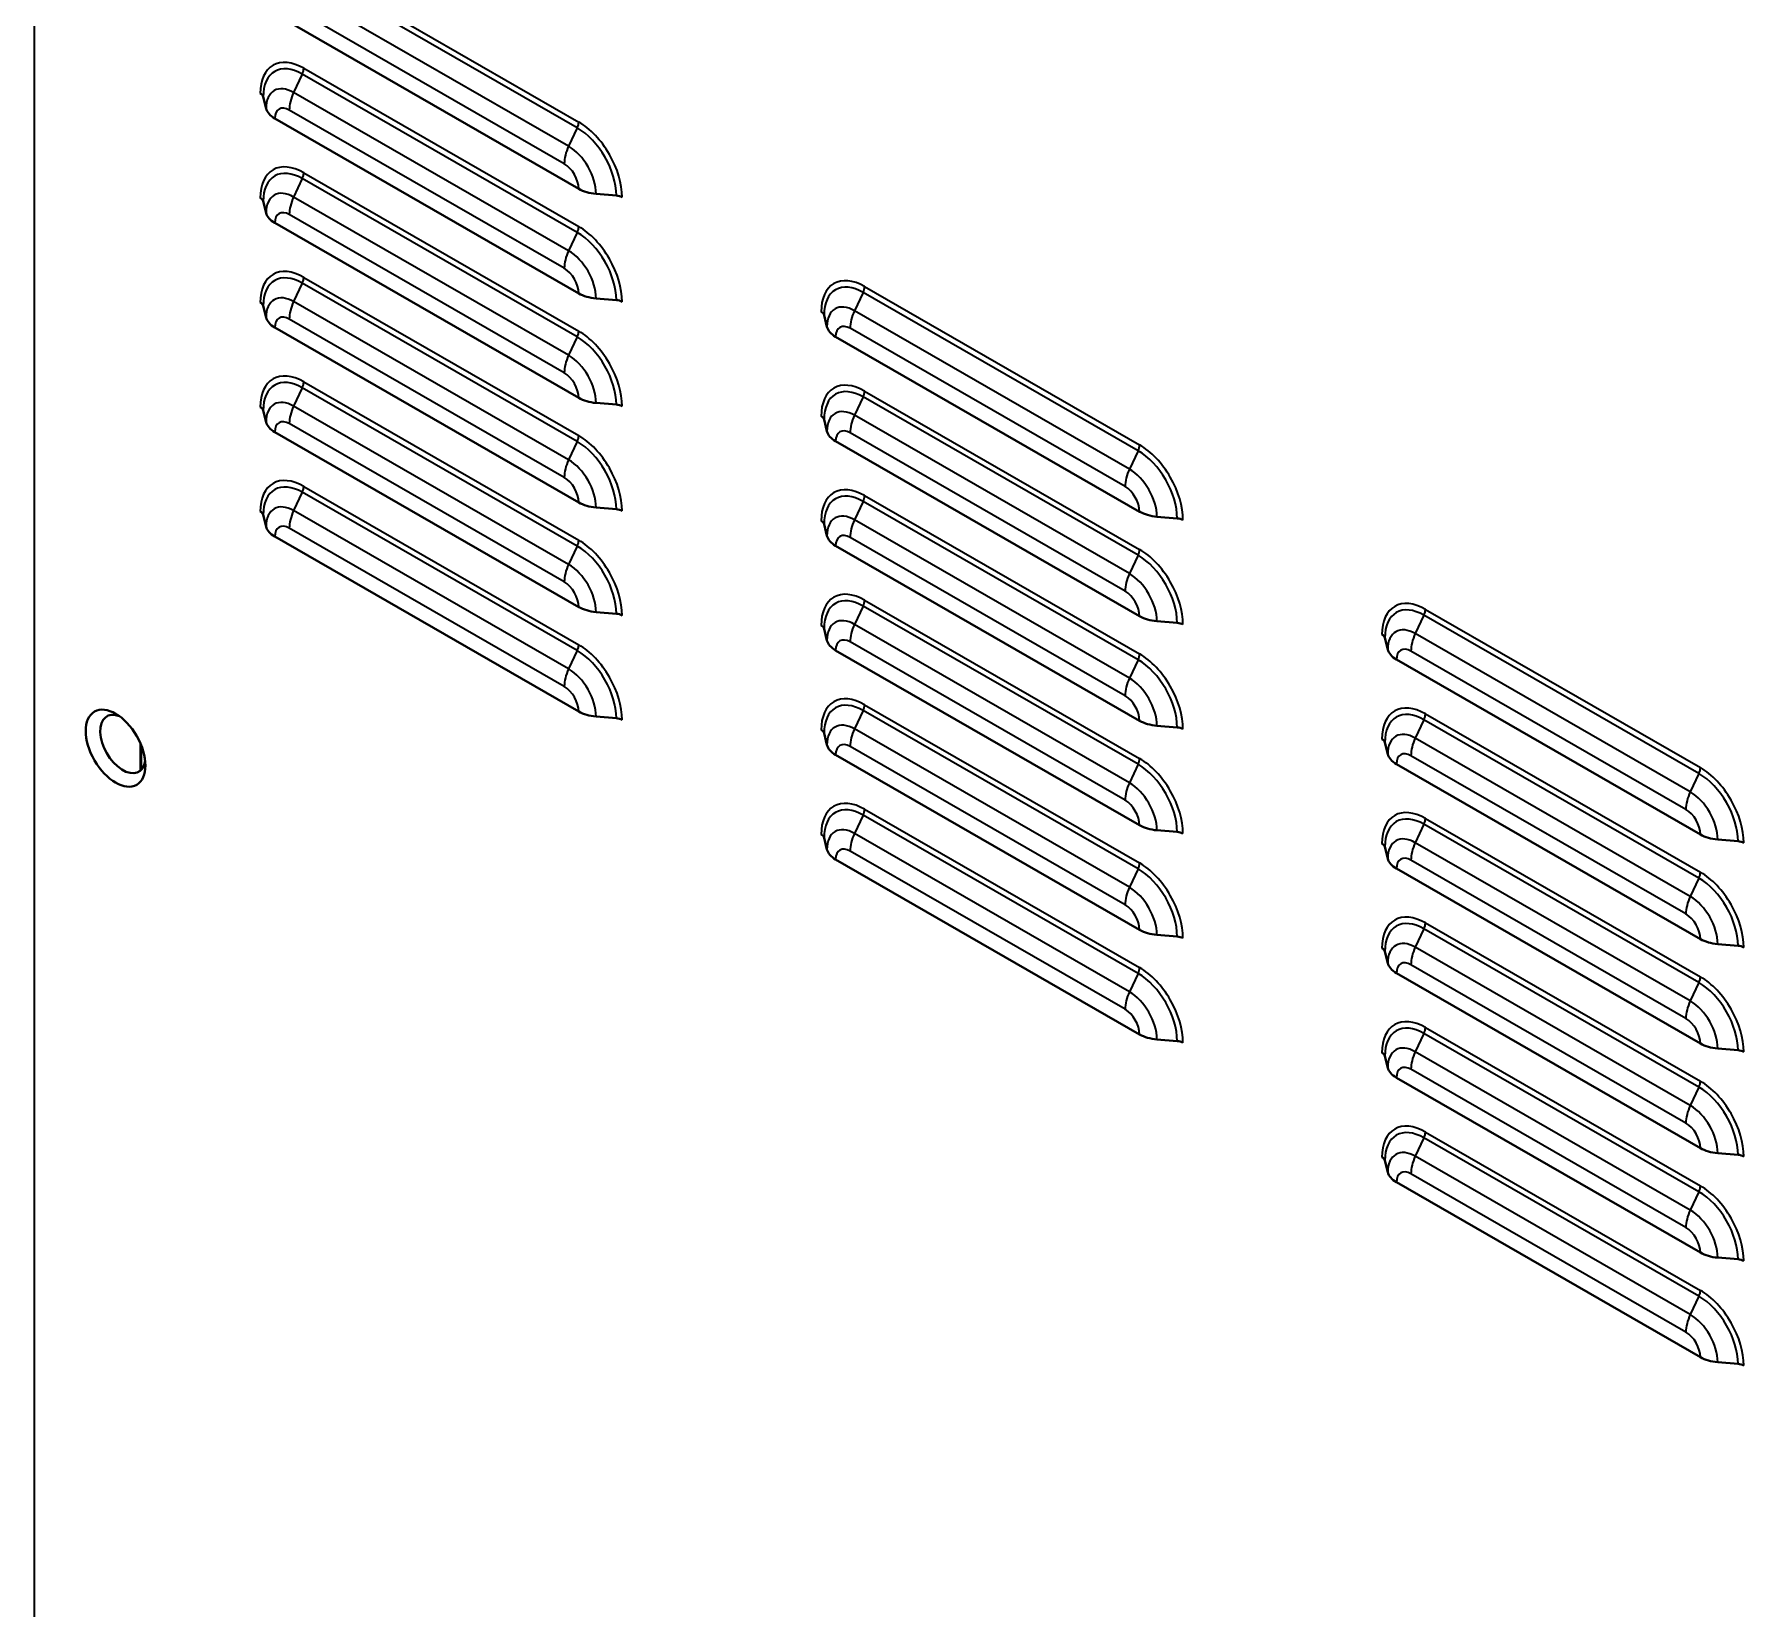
# Model space of a CAD drawing. Header units: millimetres. Extents: x 0 to 51860, y 0 to 5940.
# Drawn here: x 7276.4 to 7499.1, y 4539.2 to 4744.4 of the extents above; entities that cross this region are included whole.
import ezdxf

# ---------------------------------------------------------------- set-up
doc = ezdxf.new("R2010")
doc.units = ezdxf.units.MM
doc.header["$LTSCALE"] = 10
doc.layers.add('가시적인 것(ISO)', color=3, linetype='Continuous', lineweight=40)
doc.layers.add('가시적인 좁은 것(ISO)', color=3, linetype='Continuous', lineweight=35)

msp = doc.modelspace()

# ---------------------------------------------------------------- linework, layer by layer
at = {"layer": '가시적인 것(ISO)'}
for p, q in [((7347.3044, 4724.2783), (7307.7065, 4747.0812)), ((7306.198, 4736.2787), (7306.5751, 4734.7585)), ((7347.3044, 4710.6525), (7307.7065, 4733.4554)), ((7306.198, 4722.6529), (7306.5751, 4721.1327)), ((7349.5672, 4723.6267), (7352.2071, 4723.4096)), ((7347.3044, 4697.0267), (7307.7065, 4719.8296)), ((7306.198, 4709.0271), (7306.5751, 4707.5069)), ((7349.5672, 4710.001), (7352.2071, 4709.7838)), ((7379.2657, 4707.8276), (7379.6428, 4706.3074)), ((7347.3044, 4683.4009), (7307.7065, 4706.2039)), ((7420.3721, 4682.2014), (7380.7742, 4705.0043)), ((7306.198, 4695.4013), (7306.5751, 4693.8811)), ((7349.5672, 4696.3752), (7352.2071, 4696.158)), ((7379.2657, 4694.2018), (7379.6428, 4692.6816)), ((7347.3044, 4669.7751), (7307.7065, 4692.5781)), ((7420.3721, 4668.5756), (7380.7742, 4691.3785)), ((7349.5672, 4682.7494), (7352.2071, 4682.5322)), ((7306.198, 4681.7755), (7306.5751, 4680.2553)), ((7379.2657, 4680.576), (7379.6428, 4679.0558)), ((7422.6349, 4681.5499), (7425.2748, 4681.3327)), ((7347.3044, 4656.1493), (7307.7065, 4678.9523)), ((7420.3721, 4654.9498), (7380.7742, 4677.7528)), ((7349.5672, 4669.1236), (7352.2071, 4668.9064)), ((7379.2657, 4666.9502), (7379.6428, 4665.43)), ((7422.6349, 4667.9241), (7425.2748, 4667.7069)), ((7452.3334, 4665.7507), (7452.7105, 4664.2305)), ((7420.3721, 4641.324), (7380.7742, 4664.127)), ((7493.4398, 4640.1245), (7453.8419, 4662.9274)), ((7349.5672, 4655.4978), (7352.2071, 4655.2806)), ((7379.2657, 4653.3244), (7379.6428, 4651.8042)), ((7422.6349, 4654.2983), (7425.2748, 4654.0811)), ((7452.3334, 4652.1249), (7452.7105, 4650.6047)), ((7420.3721, 4627.6982), (7380.7742, 4650.5012)), ((7493.4398, 4626.4987), (7453.8419, 4649.3017)), ((7379.2657, 4639.6986), (7379.6428, 4638.1784)), ((7422.6349, 4640.6725), (7425.2748, 4640.4553)), ((7452.3334, 4638.4991), (7452.7105, 4636.9789)), ((7495.7026, 4639.473), (7498.3425, 4639.2558)), ((7420.3721, 4614.0724), (7380.7742, 4636.8754)), ((7493.4398, 4612.8729), (7453.8419, 4635.6759)), ((7422.6349, 4627.0467), (7425.2748, 4626.8295)), ((7452.3334, 4624.8733), (7452.7105, 4623.3531)), ((7495.7026, 4625.8472), (7498.3425, 4625.63)), ((7493.4398, 4599.2471), (7453.8419, 4622.0501)), ((7422.6349, 4613.4209), (7425.2748, 4613.2038)), ((7452.3334, 4611.2475), (7452.7105, 4609.7273)), ((7495.7026, 4612.2214), (7498.3425, 4612.0042)), ((7493.4398, 4585.6213), (7453.8419, 4608.4243)), ((7452.3334, 4597.6217), (7452.7105, 4596.1015)), ((7495.7026, 4598.5956), (7498.3425, 4598.3784)), ((7493.4398, 4571.9956), (7453.8419, 4594.7985)), ((7495.7026, 4584.9698), (7498.3425, 4584.7527)), ((7495.7026, 4571.344), (7498.3425, 4571.1269))]:
    msp.add_line(p, q, dxfattribs=at)
for centre, major_axis, ratio, start_param, end_param in [((7304.878, 4736.1701), (1.3333, 0), 0.5758617, 0.14189705, 0.78539816), ((7310.5349, 4735.0842), (-4, 0), 0.5758617, 0.14189705, 0.78539816), ((7304.878, 4722.5443), (1.3333, 0), 0.5758617, 0.14189705, 0.78539816), ((7350.1329, 4725.907), (4, 0), 0.5758617, 3.92699082, 4.57049193), ((7352.0185, 4722.6495), (1.3333, 0), 0.5758617, 0.78539816, 1.42889927), ((7310.5349, 4721.4584), (-4, 0), 0.5758617, 0.14189705, 0.78539816), ((7304.878, 4708.9185), (1.3333, 0), 0.5758617, 0.14189705, 0.78539816), ((7350.1329, 4712.2813), (4, 0), 0.5758617, 3.92699082, 4.57049193), ((7352.0185, 4709.0237), (1.3333, 0), 0.5758617, 0.78539816, 1.42889927), ((7310.5349, 4707.8326), (-4, 0), 0.5758617, 0.14189705, 0.78539816), ((7377.9457, 4707.719), (1.3333, 0), 0.5758617, 0.14189705, 0.78539816), ((7383.6026, 4706.6331), (-4, 0), 0.5758617, 0.14189705, 0.78539816), ((7304.878, 4695.2927), (1.3333, 0), 0.5758617, 0.14189705, 0.78539816), ((7350.1329, 4698.6555), (4, 0), 0.5758617, 3.92699082, 4.57049193), ((7352.0185, 4695.3979), (1.3333, 0), 0.5758617, 0.78539816, 1.42889927), ((7310.5349, 4694.2069), (-4, 0), 0.5758617, 0.14189705, 0.78539816), ((7377.9457, 4694.0932), (1.3333, 0), 0.5758617, 0.14189705, 0.78539816), ((7383.6026, 4693.0073), (-4, 0), 0.5758617, 0.14189705, 0.78539816), ((7304.878, 4681.6669), (1.3333, 0), 0.5758617, 0.14189705, 0.78539816), ((7350.1329, 4685.0297), (4, 0), 0.5758617, 3.92699082, 4.57049193), ((7352.0185, 4681.7721), (1.3333, 0), 0.5758617, 0.78539816, 1.42889927), ((7423.2006, 4683.8302), (4, 0), 0.5758617, 3.92699082, 4.57049193), ((7310.5349, 4680.5811), (-4, 0), 0.5758617, 0.14189705, 0.78539816), ((7377.9457, 4680.4674), (1.3333, 0), 0.5758617, 0.14189705, 0.78539816), ((7425.0862, 4680.5726), (1.3333, 0), 0.5758617, 0.78539816, 1.42889927), ((7383.6026, 4679.3815), (-4, 0), 0.5758617, 0.14189705, 0.78539816), ((7350.1329, 4671.4039), (4, 0), 0.5758617, 3.92699082, 4.57049193), ((7352.0185, 4668.1463), (1.3333, 0), 0.5758617, 0.78539816, 1.42889927), ((7377.9457, 4666.8416), (1.3333, 0), 0.5758617, 0.14189705, 0.78539816), ((7423.2006, 4670.2044), (4, 0), 0.5758617, 3.92699082, 4.57049193), ((7425.0862, 4666.9468), (1.3333, 0), 0.5758617, 0.78539816, 1.42889927), ((7383.6026, 4665.7558), (-4, 0), 0.5758617, 0.14189705, 0.78539816), ((7451.0134, 4665.6421), (1.3333, 0), 0.5758617, 0.14189705, 0.78539816), ((7456.6703, 4664.5562), (-4, 0), 0.5758617, 0.14189705, 0.78539816), ((7287.9075, 4651.9164), (-2.0793, 3.6108), 0.57809312, 5.64468664, 10.06327663), ((7350.1329, 4657.7781), (4, 0), 0.5758617, 3.92699082, 4.57049193), ((7352.0185, 4654.5206), (1.3333, 0), 0.5758617, 0.78539816, 1.42889927), ((7377.9457, 4653.2158), (1.3333, 0), 0.5758617, 0.14189705, 0.78539816), ((7423.2006, 4656.5786), (4, 0), 0.5758617, 3.92699082, 4.57049193), ((7425.0862, 4653.321), (1.3333, 0), 0.5758617, 0.78539816, 1.42889927), ((7383.6026, 4652.13), (-4, 0), 0.5758617, 0.14189705, 0.78539816), ((7451.0134, 4652.0163), (1.3333, 0), 0.5758617, 0.14189705, 0.78539816), ((7456.6703, 4650.9304), (-4, 0), 0.5758617, 0.14189705, 0.78539816), ((7377.9457, 4639.59), (1.3333, 0), 0.5758617, 0.14189705, 0.78539816), ((7423.2006, 4642.9528), (4, 0), 0.5758617, 3.92699082, 4.57049193), ((7425.0862, 4639.6952), (1.3333, 0), 0.5758617, 0.78539816, 1.42889927), ((7496.2683, 4641.7533), (4, 0), 0.5758617, 3.92699082, 4.57049193), ((7383.6026, 4638.5042), (-4, 0), 0.5758617, 0.14189705, 0.78539816), ((7451.0134, 4638.3905), (1.3333, 0), 0.5758617, 0.14189705, 0.78539816), ((7498.1539, 4638.4957), (1.3333, 0), 0.5758617, 0.78539816, 1.42889927), ((7456.6703, 4637.3047), (-4, 0), 0.5758617, 0.14189705, 0.78539816), ((7423.2006, 4629.327), (4, 0), 0.5758617, 3.92699082, 4.57049193), ((7425.0862, 4626.0694), (1.3333, 0), 0.5758617, 0.78539816, 1.42889927), ((7496.2683, 4628.1275), (4, 0), 0.5758617, 3.92699082, 4.57049193), ((7451.0134, 4624.7647), (1.3333, 0), 0.5758617, 0.14189705, 0.78539816), ((7498.1539, 4624.8699), (1.3333, 0), 0.5758617, 0.78539816, 1.42889927), ((7456.6703, 4623.6789), (-4, 0), 0.5758617, 0.14189705, 0.78539816), ((7423.2006, 4615.7012), (4, 0), 0.5758617, 3.92699082, 4.57049193), ((7425.0862, 4612.4437), (1.3333, 0), 0.5758617, 0.78539816, 1.42889927), ((7451.0134, 4611.1389), (1.3333, 0), 0.5758617, 0.14189705, 0.78539816), ((7496.2683, 4614.5017), (4, 0), 0.5758617, 3.92699082, 4.57049193), ((7498.1539, 4611.2441), (1.3333, 0), 0.5758617, 0.78539816, 1.42889927), ((7456.6703, 4610.0531), (-4, 0), 0.5758617, 0.14189705, 0.78539816), ((7451.0134, 4597.5132), (1.3333, 0), 0.5758617, 0.14189705, 0.78539816), ((7496.2683, 4600.8759), (4, 0), 0.5758617, 3.92699082, 4.57049193), ((7498.1539, 4597.6183), (1.3333, 0), 0.5758617, 0.78539816, 1.42889927), ((7456.6703, 4596.4273), (-4, 0), 0.5758617, 0.14189705, 0.78539816), ((7496.2683, 4587.2501), (4, 0), 0.5758617, 3.92699082, 4.57049193), ((7498.1539, 4583.9926), (1.3333, 0), 0.5758617, 0.78539816, 1.42889927), ((7496.2683, 4573.6243), (4, 0), 0.5758617, 3.92699082, 4.57049193), ((7498.1539, 4570.3668), (1.3333, 0), 0.5758617, 0.78539816, 1.42889927)]:
    msp.add_ellipse(centre, major_axis=major_axis, ratio=ratio, start_param=start_param, end_param=end_param, dxfattribs=at)
msp.add_ellipse((7286.9647, 4651.3735), major_axis=(-2.7447, 4.7662), ratio=0.57809312, dxfattribs=at)
at = {"layer": '가시적인 좁은 것(ISO)'}
for p, q in [((7276.3581, 5074.9755), (7276.3581, 4234.5371)), ((7311.4777, 4753.6216), (7347.3044, 4732.9903)), ((7347.1159, 4732.2277), (7311.2891, 4752.859)), ((7345.9845, 4729.8321), (7310.1578, 4750.4634)), ((7345.4188, 4727.5442), (7309.5921, 4748.1755)), ((7311.4777, 4739.9958), (7347.3044, 4719.3646)), ((7311.2891, 4739.2332), (7310.1578, 4736.8376)), ((7347.1159, 4718.6019), (7311.2891, 4739.2332)), ((7345.9845, 4716.2063), (7310.1578, 4736.8376)), ((7345.4188, 4713.9185), (7309.5921, 4734.5497)), ((7347.1159, 4732.2277), (7345.9845, 4729.8321)), ((7311.2891, 4725.6074), (7310.1578, 4723.2118)), ((7347.1159, 4704.9762), (7311.2891, 4725.6074)), ((7311.4777, 4726.37), (7347.3044, 4705.7388)), ((7345.9845, 4702.5805), (7310.1578, 4723.2118)), ((7345.4188, 4700.2927), (7309.5921, 4720.9239)), ((7347.1159, 4718.6019), (7345.9845, 4716.2063)), ((7311.2891, 4711.9816), (7310.1578, 4709.586)), ((7347.1159, 4691.3504), (7311.2891, 4711.9816)), ((7311.4777, 4712.7442), (7347.3044, 4692.113)), ((7384.5454, 4711.5447), (7420.3721, 4690.9135)), ((7345.9845, 4688.9548), (7310.1578, 4709.586)), ((7384.3568, 4710.7821), (7383.2255, 4708.3865)), ((7420.1836, 4690.1508), (7384.3568, 4710.7821)), ((7345.4188, 4686.6669), (7309.5921, 4707.2981)), ((7419.0522, 4687.7552), (7383.2255, 4708.3865)), ((7347.1159, 4704.9762), (7345.9845, 4702.5805)), ((7418.4865, 4685.4674), (7382.6598, 4706.0986)), ((7311.2891, 4698.3558), (7310.1578, 4695.9602)), ((7347.1159, 4677.7246), (7311.2891, 4698.3558)), ((7311.4777, 4699.1185), (7347.3044, 4678.4872)), ((7384.5454, 4697.9189), (7420.3721, 4677.2877)), ((7345.9845, 4675.329), (7310.1578, 4695.9602)), ((7384.3568, 4697.1563), (7383.2255, 4694.7607)), ((7420.1836, 4676.525), (7384.3568, 4697.1563)), ((7345.4188, 4673.0411), (7309.5921, 4693.6723)), ((7419.0522, 4674.1294), (7383.2255, 4694.7607)), ((7347.1159, 4691.3504), (7345.9845, 4688.9548)), ((7418.4865, 4671.8416), (7382.6598, 4692.4728)), ((7420.1836, 4690.1508), (7419.0522, 4687.7552)), ((7311.2891, 4684.73), (7310.1578, 4682.3344)), ((7347.1159, 4664.0988), (7311.2891, 4684.73)), ((7311.4777, 4685.4927), (7347.3044, 4664.8614)), ((7384.5454, 4684.2931), (7420.3721, 4663.6619)), ((7345.9845, 4661.7032), (7310.1578, 4682.3344)), ((7384.3568, 4683.5305), (7383.2255, 4681.1349)), ((7420.1836, 4662.8993), (7384.3568, 4683.5305)), ((7345.4188, 4659.4153), (7309.5921, 4680.0466)), ((7419.0522, 4660.5036), (7383.2255, 4681.1349)), ((7347.1159, 4677.7246), (7345.9845, 4675.329)), ((7418.4865, 4658.2158), (7382.6598, 4678.847)), ((7420.1836, 4676.525), (7419.0522, 4674.1294)), ((7384.3568, 4669.9047), (7383.2255, 4667.5091)), ((7420.1836, 4649.2735), (7384.3568, 4669.9047)), ((7384.5454, 4670.6674), (7420.3721, 4650.0361)), ((7457.4245, 4668.7052), (7456.2932, 4666.3096)), ((7493.2513, 4648.0739), (7457.4245, 4668.7052)), ((7457.6131, 4669.4678), (7493.4398, 4648.8366)), ((7419.0522, 4646.8779), (7383.2255, 4667.5091)), ((7418.4865, 4644.59), (7382.6598, 4665.2212)), ((7492.1199, 4645.6783), (7456.2932, 4666.3096)), ((7347.1159, 4664.0988), (7345.9845, 4661.7032)), ((7420.1836, 4662.8993), (7419.0522, 4660.5036)), ((7491.5542, 4643.3905), (7455.7275, 4664.0217)), ((7384.3568, 4656.2789), (7383.2255, 4653.8833)), ((7420.1836, 4635.6477), (7384.3568, 4656.2789)), ((7384.5454, 4657.0416), (7420.3721, 4636.4103)), ((7457.6131, 4655.842), (7493.4398, 4635.2108)), ((7419.0522, 4633.2521), (7383.2255, 4653.8833)), ((7457.4245, 4655.0794), (7456.2932, 4652.6838)), ((7493.2513, 4634.4482), (7457.4245, 4655.0794)), ((7290.2174, 4648.4717), (7290.2174, 4651.9653)), ((7290.3116, 4651.7361), (7290.3116, 4648.5629)), ((7418.4865, 4630.9642), (7382.6598, 4651.5955)), ((7492.1199, 4632.0525), (7456.2932, 4652.6838)), ((7420.1836, 4649.2735), (7419.0522, 4646.8779)), ((7491.5542, 4629.7647), (7455.7275, 4650.3959)), ((7493.2513, 4648.0739), (7492.1199, 4645.6783)), ((7384.3568, 4642.6532), (7383.2255, 4640.2575)), ((7420.1836, 4622.0219), (7384.3568, 4642.6532)), ((7384.5454, 4643.4158), (7420.3721, 4622.7845)), ((7457.6131, 4642.2162), (7493.4398, 4621.585)), ((7419.0522, 4619.6263), (7383.2255, 4640.2575)), ((7457.4245, 4641.4536), (7456.2932, 4639.058)), ((7493.2513, 4620.8224), (7457.4245, 4641.4536)), ((7418.4865, 4617.3384), (7382.6598, 4637.9697)), ((7492.1199, 4618.4268), (7456.2932, 4639.058)), ((7420.1836, 4635.6477), (7419.0522, 4633.2521)), ((7491.5542, 4616.1389), (7455.7275, 4636.7701)), ((7493.2513, 4634.4482), (7492.1199, 4632.0525)), ((7457.6131, 4628.5905), (7493.4398, 4607.9592)), ((7457.4245, 4627.8278), (7456.2932, 4625.4322)), ((7493.2513, 4607.1966), (7457.4245, 4627.8278)), ((7492.1199, 4604.801), (7456.2932, 4625.4322)), ((7420.1836, 4622.0219), (7419.0522, 4619.6263)), ((7491.5542, 4602.5131), (7455.7275, 4623.1444)), ((7493.2513, 4620.8224), (7492.1199, 4618.4268)), ((7457.4245, 4614.2021), (7456.2932, 4611.8064)), ((7493.2513, 4593.5708), (7457.4245, 4614.2021)), ((7457.6131, 4614.9647), (7493.4398, 4594.3334)), ((7492.1199, 4591.1752), (7456.2932, 4611.8064)), ((7491.5542, 4588.8873), (7455.7275, 4609.5186)), ((7493.2513, 4607.1966), (7492.1199, 4604.801)), ((7457.4245, 4600.5763), (7456.2932, 4598.1807)), ((7493.2513, 4579.945), (7457.4245, 4600.5763)), ((7457.6131, 4601.3389), (7493.4398, 4580.7076)), ((7492.1199, 4577.5494), (7456.2932, 4598.1807)), ((7491.5542, 4575.2615), (7455.7275, 4595.8928)), ((7493.2513, 4593.5708), (7492.1199, 4591.1752)), ((7493.2513, 4579.945), (7492.1199, 4577.5494))]:
    msp.add_line(p, q, dxfattribs=at)
for centre, major_axis, start_param, end_param in [((7311.4777, 4733.4554), (-3.9923, 6.9327), 5.49972085, 7.07051718), ((7311.2891, 4733.3468), (-3.593, 6.2394), 5.49972085, 7.07051718), ((7310.5349, 4739.4529), (-0.6654, -1.1554), 1.71075967, 2.35426078), ((7310.1578, 4732.6953), (-2.5284, 4.3907), 5.49972085, 7.07051718), ((7312.4205, 4736.1785), (-1.9961, -3.4663), 4.85235233, 5.49585344), ((7309.5921, 4732.3696), (-1.3308, 2.3109), 5.49972085, 7.07051718), ((7346.3616, 4732.4474), (-0.6654, -1.1554), 1.71075967, 2.35426078), ((7347.1159, 4726.3414), (-3.593, 6.2394), 3.92892453, 5.49972085), ((7347.3044, 4726.45), (3.9923, -6.9327), 0.78733187, 2.3581282), ((7348.2473, 4729.173), (-1.9961, -3.4663), 4.85235233, 5.49585344), ((7345.9845, 4725.6899), (-2.5284, 4.3907), 3.92892453, 5.49972085), ((7311.4777, 4719.8296), (-3.9923, 6.9327), 5.49972085, 7.07051718), ((7311.2891, 4719.7211), (-3.593, 6.2394), 5.49972085, 7.07051718), ((7345.4188, 4725.3641), (-1.3308, 2.3109), 3.92892453, 5.49972085), ((7310.1578, 4719.0696), (-2.5284, 4.3907), 5.49972085, 7.07051718), ((7310.5349, 4725.8271), (-0.6654, -1.1554), 1.71075967, 2.35426078), ((7312.4205, 4722.5527), (-1.9961, -3.4663), 4.85235233, 5.49585344), ((7309.5921, 4718.7438), (-1.3308, 2.3109), 5.49972085, 7.07051718), ((7346.3616, 4718.8216), (-0.6654, -1.1554), 1.71075967, 2.35426078), ((7347.1159, 4712.7156), (-3.593, 6.2394), 3.92892453, 5.49972085), ((7347.3044, 4712.8242), (3.9923, -6.9327), 0.78733187, 2.3581282), ((7348.2473, 4715.5472), (-1.9961, -3.4663), 4.85235233, 5.49585344), ((7345.9845, 4712.0641), (-2.5284, 4.3907), 3.92892453, 5.49972085), ((7311.4777, 4706.2039), (-3.9923, 6.9327), 5.49972085, 7.07051718), ((7311.2891, 4706.0953), (-3.593, 6.2394), 5.49972085, 7.07051718), ((7345.4188, 4711.7383), (-1.3308, 2.3109), 3.92892453, 5.49972085), ((7384.5454, 4705.0043), (-3.9923, 6.9327), 5.49972085, 7.07051718), ((7310.5349, 4712.2013), (-0.6654, -1.1554), 1.71075967, 2.35426078), ((7384.3568, 4704.8957), (-3.593, 6.2394), 5.49972085, 7.07051718), ((7383.6026, 4711.0018), (-0.6654, -1.1554), 1.71075967, 2.35426078), ((7310.1578, 4705.4438), (-2.5284, 4.3907), 5.49972085, 7.07051718), ((7312.4205, 4708.9269), (-1.9961, -3.4663), 4.85235233, 5.49585344), ((7383.2255, 4704.2442), (-2.5284, 4.3907), 5.49972085, 7.07051718), ((7309.5921, 4705.118), (-1.3308, 2.3109), 5.49972085, 7.07051718), ((7385.4882, 4707.7274), (-1.9961, -3.4663), 4.85235233, 5.49585344), ((7346.3616, 4705.1958), (-0.6654, -1.1554), 1.71075967, 2.35426078), ((7347.1159, 4699.0898), (-3.593, 6.2394), 3.92892453, 5.49972085), ((7347.3044, 4699.1984), (3.9923, -6.9327), 0.78733187, 2.3581282), ((7382.6598, 4703.9185), (-1.3308, 2.3109), 5.49972085, 7.07051718), ((7348.2473, 4701.9215), (-1.9961, -3.4663), 4.85235233, 5.49585344), ((7345.9845, 4698.4383), (-2.5284, 4.3907), 3.92892453, 5.49972085), ((7311.4777, 4692.5781), (-3.9923, 6.9327), 5.49972085, 7.07051718), ((7311.2891, 4692.4695), (-3.593, 6.2394), 5.49972085, 7.07051718), ((7345.4188, 4698.1125), (-1.3308, 2.3109), 3.92892453, 5.49972085), ((7310.5349, 4698.5755), (-0.6654, -1.1554), 1.71075967, 2.35426078), ((7384.5454, 4691.3785), (-3.9923, 6.9327), 5.49972085, 7.07051718), ((7384.3568, 4691.27), (-3.593, 6.2394), 5.49972085, 7.07051718), ((7383.6026, 4697.376), (-0.6654, -1.1554), 1.71075967, 2.35426078), ((7310.1578, 4691.818), (-2.5284, 4.3907), 5.49972085, 7.07051718), ((7312.4205, 4695.3011), (-1.9961, -3.4663), 4.85235233, 5.49585344), ((7383.2255, 4690.6184), (-2.5284, 4.3907), 5.49972085, 7.07051718), ((7309.5921, 4691.4922), (-1.3308, 2.3109), 5.49972085, 7.07051718), ((7385.4882, 4694.1016), (-1.9961, -3.4663), 4.85235233, 5.49585344), ((7346.3616, 4691.5701), (-0.6654, -1.1554), 1.71075967, 2.35426078), ((7347.1159, 4685.464), (-3.593, 6.2394), 3.92892453, 5.49972085), ((7347.3044, 4685.5726), (3.9923, -6.9327), 0.78733187, 2.3581282), ((7382.6598, 4690.2927), (-1.3308, 2.3109), 5.49972085, 7.07051718), ((7419.4293, 4690.3705), (-0.6654, -1.1554), 1.71075967, 2.35426078), ((7420.3721, 4684.3731), (3.9923, -6.9327), 0.78733187, 2.3581282), ((7348.2473, 4688.2957), (-1.9961, -3.4663), 4.85235233, 5.49585344), ((7345.9845, 4684.8125), (-2.5284, 4.3907), 3.92892453, 5.49972085), ((7420.1836, 4684.2645), (-3.593, 6.2394), 3.92892453, 5.49972085), ((7311.4777, 4678.9523), (-3.9923, 6.9327), 5.49972085, 7.07051718), ((7345.4188, 4684.4868), (-1.3308, 2.3109), 3.92892453, 5.49972085), ((7421.315, 4687.0961), (-1.9961, -3.4663), 4.85235233, 5.49585344), ((7419.0522, 4683.613), (-2.5284, 4.3907), 3.92892453, 5.49972085), ((7311.2891, 4678.8437), (-3.593, 6.2394), 5.49972085, 7.07051718), ((7310.5349, 4684.9497), (-0.6654, -1.1554), 1.71075967, 2.35426078), ((7384.5454, 4677.7528), (-3.9923, 6.9327), 5.49972085, 7.07051718), ((7384.3568, 4677.6442), (-3.593, 6.2394), 5.49972085, 7.07051718), ((7383.6026, 4683.7502), (-0.6654, -1.1554), 1.71075967, 2.35426078), ((7418.4865, 4683.2872), (-1.3308, 2.3109), 3.92892453, 5.49972085), ((7310.1578, 4678.1922), (-2.5284, 4.3907), 5.49972085, 7.07051718), ((7312.4205, 4681.6753), (-1.9961, -3.4663), 4.85235233, 5.49585344), ((7383.2255, 4676.9927), (-2.5284, 4.3907), 5.49972085, 7.07051718), ((7309.5921, 4677.8664), (-1.3308, 2.3109), 5.49972085, 7.07051718), ((7385.4882, 4680.4758), (-1.9961, -3.4663), 4.85235233, 5.49585344), ((7346.3616, 4677.9443), (-0.6654, -1.1554), 1.71075967, 2.35426078), ((7347.1159, 4671.8382), (-3.593, 6.2394), 3.92892453, 5.49972085), ((7347.3044, 4671.9468), (3.9923, -6.9327), 0.78733187, 2.3581282), ((7382.6598, 4676.6669), (-1.3308, 2.3109), 5.49972085, 7.07051718), ((7348.2473, 4674.6699), (-1.9961, -3.4663), 4.85235233, 5.49585344), ((7345.9845, 4671.1867), (-2.5284, 4.3907), 3.92892453, 5.49972085), ((7419.4293, 4676.7447), (-0.6654, -1.1554), 1.71075967, 2.35426078), ((7420.1836, 4670.6387), (-3.593, 6.2394), 3.92892453, 5.49972085), ((7420.3721, 4670.7473), (3.9923, -6.9327), 0.78733187, 2.3581282), ((7421.315, 4673.4703), (-1.9961, -3.4663), 4.85235233, 5.49585344), ((7419.0522, 4669.9872), (-2.5284, 4.3907), 3.92892453, 5.49972085), ((7345.4188, 4670.861), (-1.3308, 2.3109), 3.92892453, 5.49972085), ((7384.5454, 4664.127), (-3.9923, 6.9327), 5.49972085, 7.07051718), ((7418.4865, 4669.6614), (-1.3308, 2.3109), 3.92892453, 5.49972085), ((7457.6131, 4662.9274), (-3.9923, 6.9327), 5.49972085, 7.07051718), ((7384.3568, 4664.0184), (-3.593, 6.2394), 5.49972085, 7.07051718), ((7383.2255, 4663.3669), (-2.5284, 4.3907), 5.49972085, 7.07051718), ((7383.6026, 4670.1244), (-0.6654, -1.1554), 1.71075967, 2.35426078), ((7457.4245, 4662.8189), (-3.593, 6.2394), 5.49972085, 7.07051718), ((7456.6703, 4668.9249), (-0.6654, -1.1554), 1.71075967, 2.35426078), ((7385.4882, 4666.85), (-1.9961, -3.4663), 4.85235233, 5.49585344), ((7456.2932, 4662.1673), (-2.5284, 4.3907), 5.49972085, 7.07051718), ((7346.3616, 4664.3185), (-0.6654, -1.1554), 1.71075967, 2.35426078), ((7347.3044, 4658.321), (3.9923, -6.9327), 0.78733187, 2.3581282), ((7382.6598, 4663.0411), (-1.3308, 2.3109), 5.49972085, 7.07051718), ((7455.7275, 4661.8416), (-1.3308, 2.3109), 5.49972085, 7.07051718), ((7458.5559, 4665.6505), (-1.9961, -3.4663), 4.85235233, 5.49585344), ((7347.1159, 4658.2125), (-3.593, 6.2394), 3.92892453, 5.49972085), ((7419.4293, 4663.119), (-0.6654, -1.1554), 1.71075967, 2.35426078), ((7420.1836, 4657.0129), (-3.593, 6.2394), 3.92892453, 5.49972085), ((7420.3721, 4657.1215), (3.9923, -6.9327), 0.78733187, 2.3581282), ((7348.2473, 4661.0441), (-1.9961, -3.4663), 4.85235233, 5.49585344), ((7345.9845, 4657.5609), (-2.5284, 4.3907), 3.92892453, 5.49972085), ((7421.315, 4659.8446), (-1.9961, -3.4663), 4.85235233, 5.49585344), ((7419.0522, 4656.3614), (-2.5284, 4.3907), 3.92892453, 5.49972085), ((7345.4188, 4657.2352), (-1.3308, 2.3109), 3.92892453, 5.49972085), ((7384.5454, 4650.5012), (-3.9923, 6.9327), 5.49972085, 7.07051718), ((7418.4865, 4656.0357), (-1.3308, 2.3109), 3.92892453, 5.49972085), ((7457.6131, 4649.3017), (-3.9923, 6.9327), 5.49972085, 7.07051718), ((7384.3568, 4650.3926), (-3.593, 6.2394), 5.49972085, 7.07051718), ((7383.6026, 4656.4986), (-0.6654, -1.1554), 1.71075967, 2.35426078), ((7457.4245, 4649.1931), (-3.593, 6.2394), 5.49972085, 7.07051718), ((7456.6703, 4655.2991), (-0.6654, -1.1554), 1.71075967, 2.35426078), ((7383.2255, 4649.7411), (-2.5284, 4.3907), 5.49972085, 7.07051718), ((7385.4882, 4653.2242), (-1.9961, -3.4663), 4.85235233, 5.49585344), ((7456.2932, 4648.5416), (-2.5284, 4.3907), 5.49972085, 7.07051718), ((7382.6598, 4649.4153), (-1.3308, 2.3109), 5.49972085, 7.07051718), ((7458.5559, 4652.0247), (-1.9961, -3.4663), 4.85235233, 5.49585344), ((7419.4293, 4649.4932), (-0.6654, -1.1554), 1.71075967, 2.35426078), ((7420.1836, 4643.3871), (-3.593, 6.2394), 3.92892453, 5.49972085), ((7420.3721, 4643.4957), (3.9923, -6.9327), 0.78733187, 2.3581282), ((7455.7275, 4648.2158), (-1.3308, 2.3109), 5.49972085, 7.07051718), ((7492.497, 4648.2936), (-0.6654, -1.1554), 1.71075967, 2.35426078), ((7493.4398, 4642.2962), (3.9923, -6.9327), 0.78733187, 2.3581282), ((7421.315, 4646.2188), (-1.9961, -3.4663), 4.85235233, 5.49585344), ((7419.0522, 4642.7356), (-2.5284, 4.3907), 3.92892453, 5.49972085), ((7493.2513, 4642.1876), (-3.593, 6.2394), 3.92892453, 5.49972085), ((7384.5454, 4636.8754), (-3.9923, 6.9327), 5.49972085, 7.07051718), ((7418.4865, 4642.4099), (-1.3308, 2.3109), 3.92892453, 5.49972085), ((7494.3827, 4645.0192), (-1.9961, -3.4663), 4.85235233, 5.49585344), ((7492.1199, 4641.5361), (-2.5284, 4.3907), 3.92892453, 5.49972085), ((7384.3568, 4636.7668), (-3.593, 6.2394), 5.49972085, 7.07051718), ((7383.6026, 4642.8729), (-0.6654, -1.1554), 1.71075967, 2.35426078), ((7457.6131, 4635.6759), (-3.9923, 6.9327), 5.49972085, 7.07051718), ((7457.4245, 4635.5673), (-3.593, 6.2394), 5.49972085, 7.07051718), ((7456.6703, 4641.6733), (-0.6654, -1.1554), 1.71075967, 2.35426078), ((7491.5542, 4641.2103), (-1.3308, 2.3109), 3.92892453, 5.49972085), ((7383.2255, 4636.1153), (-2.5284, 4.3907), 5.49972085, 7.07051718), ((7385.4882, 4639.5985), (-1.9961, -3.4663), 4.85235233, 5.49585344), ((7456.2932, 4634.9158), (-2.5284, 4.3907), 5.49972085, 7.07051718), ((7382.6598, 4635.7895), (-1.3308, 2.3109), 5.49972085, 7.07051718), ((7458.5559, 4638.3989), (-1.9961, -3.4663), 4.85235233, 5.49585344), ((7419.4293, 4635.8674), (-0.6654, -1.1554), 1.71075967, 2.35426078), ((7420.1836, 4629.7614), (-3.593, 6.2394), 3.92892453, 5.49972085), ((7420.3721, 4629.8699), (3.9923, -6.9327), 0.78733187, 2.3581282), ((7455.7275, 4634.59), (-1.3308, 2.3109), 5.49972085, 7.07051718), ((7492.497, 4634.6679), (-0.6654, -1.1554), 1.71075967, 2.35426078), ((7493.4398, 4628.6704), (3.9923, -6.9327), 0.78733187, 2.3581282), ((7421.315, 4632.593), (-1.9961, -3.4663), 4.85235233, 5.49585344), ((7419.0522, 4629.1098), (-2.5284, 4.3907), 3.92892453, 5.49972085), ((7493.2513, 4628.5618), (-3.593, 6.2394), 3.92892453, 5.49972085), ((7418.4865, 4628.7841), (-1.3308, 2.3109), 3.92892453, 5.49972085), ((7494.3827, 4631.3935), (-1.9961, -3.4663), 4.85235233, 5.49585344), ((7492.1199, 4627.9103), (-2.5284, 4.3907), 3.92892453, 5.49972085), ((7457.6131, 4622.0501), (-3.9923, 6.9327), 5.49972085, 7.07051718), ((7457.4245, 4621.9415), (-3.593, 6.2394), 5.49972085, 7.07051718), ((7456.6703, 4628.0475), (-0.6654, -1.1554), 1.71075967, 2.35426078), ((7491.5542, 4627.5845), (-1.3308, 2.3109), 3.92892453, 5.49972085), ((7456.2932, 4621.29), (-2.5284, 4.3907), 5.49972085, 7.07051718), ((7458.5559, 4624.7731), (-1.9961, -3.4663), 4.85235233, 5.49585344), ((7419.4293, 4622.2416), (-0.6654, -1.1554), 1.71075967, 2.35426078), ((7420.1836, 4616.1356), (-3.593, 6.2394), 3.92892453, 5.49972085), ((7420.3721, 4616.2442), (3.9923, -6.9327), 0.78733187, 2.3581282), ((7455.7275, 4620.9642), (-1.3308, 2.3109), 5.49972085, 7.07051718), ((7421.315, 4618.9672), (-1.9961, -3.4663), 4.85235233, 5.49585344), ((7419.0522, 4615.4841), (-2.5284, 4.3907), 3.92892453, 5.49972085), ((7492.497, 4621.0421), (-0.6654, -1.1554), 1.71075967, 2.35426078), ((7493.2513, 4614.936), (-3.593, 6.2394), 3.92892453, 5.49972085), ((7493.4398, 4615.0446), (3.9923, -6.9327), 0.78733187, 2.3581282), ((7494.3827, 4617.7677), (-1.9961, -3.4663), 4.85235233, 5.49585344), ((7492.1199, 4614.2845), (-2.5284, 4.3907), 3.92892453, 5.49972085), ((7418.4865, 4615.1583), (-1.3308, 2.3109), 3.92892453, 5.49972085), ((7457.6131, 4608.4243), (-3.9923, 6.9327), 5.49972085, 7.07051718), ((7491.5542, 4613.9588), (-1.3308, 2.3109), 3.92892453, 5.49972085), ((7457.4245, 4608.3157), (-3.593, 6.2394), 5.49972085, 7.07051718), ((7456.2932, 4607.6642), (-2.5284, 4.3907), 5.49972085, 7.07051718), ((7456.6703, 4614.4217), (-0.6654, -1.1554), 1.71075967, 2.35426078), ((7458.5559, 4611.1474), (-1.9961, -3.4663), 4.85235233, 5.49585344), ((7455.7275, 4607.3384), (-1.3308, 2.3109), 5.49972085, 7.07051718), ((7492.497, 4607.4163), (-0.6654, -1.1554), 1.71075967, 2.35426078), ((7493.2513, 4601.3102), (-3.593, 6.2394), 3.92892453, 5.49972085), ((7493.4398, 4601.4188), (3.9923, -6.9327), 0.78733187, 2.3581282), ((7494.3827, 4604.1419), (-1.9961, -3.4663), 4.85235233, 5.49585344), ((7492.1199, 4600.6587), (-2.5284, 4.3907), 3.92892453, 5.49972085), ((7457.6131, 4594.7985), (-3.9923, 6.9327), 5.49972085, 7.07051718), ((7491.5542, 4600.333), (-1.3308, 2.3109), 3.92892453, 5.49972085), ((7457.4245, 4594.6899), (-3.593, 6.2394), 5.49972085, 7.07051718), ((7456.6703, 4600.796), (-0.6654, -1.1554), 1.71075967, 2.35426078), ((7456.2932, 4594.0384), (-2.5284, 4.3907), 5.49972085, 7.07051718), ((7458.5559, 4597.5216), (-1.9961, -3.4663), 4.85235233, 5.49585344), ((7455.7275, 4593.7127), (-1.3308, 2.3109), 5.49972085, 7.07051718), ((7492.497, 4593.7905), (-0.6654, -1.1554), 1.71075967, 2.35426078), ((7493.2513, 4587.6845), (-3.593, 6.2394), 3.92892453, 5.49972085), ((7493.4398, 4587.793), (3.9923, -6.9327), 0.78733187, 2.3581282), ((7494.3827, 4590.5161), (-1.9961, -3.4663), 4.85235233, 5.49585344), ((7492.1199, 4587.0329), (-2.5284, 4.3907), 3.92892453, 5.49972085), ((7491.5542, 4586.7072), (-1.3308, 2.3109), 3.92892453, 5.49972085), ((7492.497, 4580.1647), (-0.6654, -1.1554), 1.71075967, 2.35426078), ((7493.2513, 4574.0587), (-3.593, 6.2394), 3.92892453, 5.49972085), ((7493.4398, 4574.1673), (3.9923, -6.9327), 0.78733187, 2.3581282), ((7494.3827, 4576.8903), (-1.9961, -3.4663), 4.85235233, 5.49585344), ((7492.1199, 4573.4072), (-2.5284, 4.3907), 3.92892453, 5.49972085), ((7491.5542, 4573.0814), (-1.3308, 2.3109), 3.92892453, 5.49972085)]:
    msp.add_ellipse(centre, major_axis=major_axis, ratio=0.57809312, start_param=start_param, end_param=end_param, dxfattribs=at)

doc.saveas('drawing.dxf')
